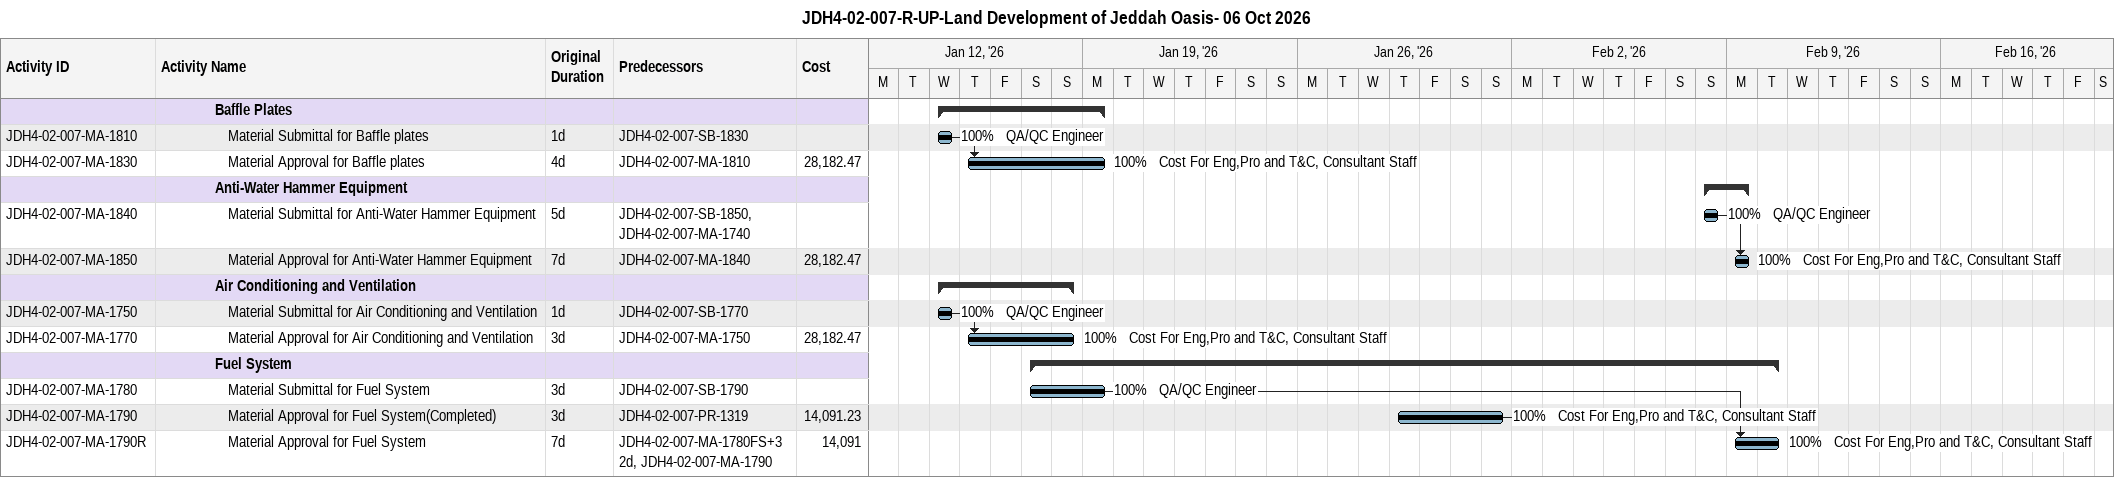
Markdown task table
JDH4-02-007-R-UP-Land Development of Jeddah Oasis- 06 Oct 2026

| ID | Level | Task | Original duration | Start | Finish | Predecessors | Resources | % complete | Cost |
|---|---|---|---|---|---|---|---|---|---|
|  | 5 | **Baffle Plates** |  | 2026-01-14 | 2026-01-19 |  |  |  |  |
| JDH4-02-007-MA-1810 | 6 | Material Submittal for Baffle plates | 1d | 2026-01-14 | 2026-01-14 | JDH4-02-007-SB-1830 | QA/QC Engineer | 100 |  |
| JDH4-02-007-MA-1830 | 6 | Material Approval for Baffle plates | 4d | 2026-01-15 | 2026-01-19 | JDH4-02-007-MA-1810 | Cost For Eng,Pro and T&C, Consultant Staff | 100 | 28182.47 |
|  | 5 | **Anti-Water Hammer Equipment** |  | 2026-02-08 | 2026-02-09 |  |  |  |  |
| JDH4-02-007-MA-1840 | 6 | Material Submittal for Anti-Water Hammer Equipment | 5d | 2026-02-08 | 2026-02-08 | JDH4-02-007-SB-1850, JDH4-02-007-MA-1740 | QA/QC Engineer | 100 |  |
| JDH4-02-007-MA-1850 | 6 | Material Approval for Anti-Water Hammer Equipment | 7d | 2026-02-09 | 2026-02-09 | JDH4-02-007-MA-1840 | Cost For Eng,Pro and T&C, Consultant Staff | 100 | 28182.47 |
|  | 5 | **Air Conditioning and Ventilation** |  | 2026-01-14 | 2026-01-18 |  |  |  |  |
| JDH4-02-007-MA-1750 | 6 | Material Submittal for Air Conditioning and Ventilation | 1d | 2026-01-14 | 2026-01-14 | JDH4-02-007-SB-1770 | QA/QC Engineer | 100 |  |
| JDH4-02-007-MA-1770 | 6 | Material Approval for Air Conditioning and Ventilation | 3d | 2026-01-15 | 2026-01-18 | JDH4-02-007-MA-1750 | Cost For Eng,Pro and T&C, Consultant Staff | 100 | 28182.47 |
|  | 5 | **Fuel System** |  | 2026-01-17 | 2026-02-10 |  |  |  |  |
| JDH4-02-007-MA-1780 | 6 | Material Submittal for Fuel System | 3d | 2026-01-17 | 2026-01-19 | JDH4-02-007-SB-1790 | QA/QC Engineer | 100 |  |
| JDH4-02-007-MA-1790 | 6 | Material Approval for Fuel System(Completed) | 3d | 2026-01-29 | 2026-02-01 | JDH4-02-007-PR-1319 | Cost For Eng,Pro and T&C, Consultant Staff | 100 | 14091.23 |
| JDH4-02-007-MA-1790R | 6 | Material Approval for Fuel System | 7d | 2026-02-09 | 2026-02-10 | JDH4-02-007-MA-1780FS+32d, JDH4-02-007-MA-1790 | Cost For Eng,Pro and T&C, Consultant Staff | 100 | 14091 |
